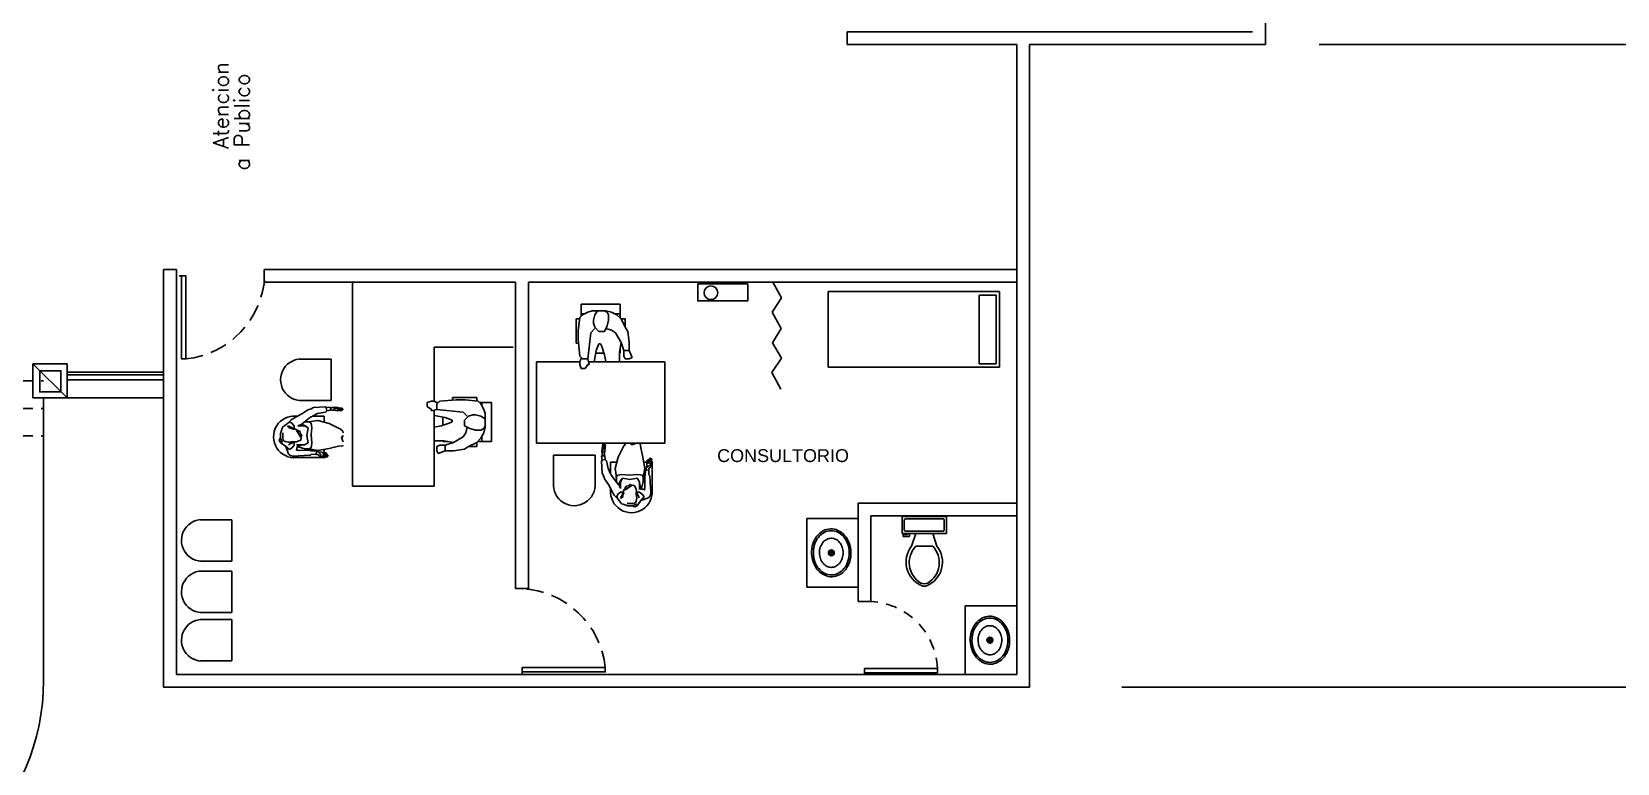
# Model space of a CAD drawing. Header units: millimetres. Extents: x -1615 to -538, y 177 to 397.
# Drawn here: x -1109.76 to -1091.27, y 320.56 to 329.1 of the extents above; entities that cross this region are included whole.
import ezdxf

# ---------------------------------------------------------------- set-up
doc = ezdxf.new("R2010")
doc.units = ezdxf.units.MM
for name, pattern in [('DASHED2', [9.525, 6.35, -3.175]), ('HIDDEN2', [0.1875, 0.125, -0.0625]), ('OCULTA2', [0.3, 0.2, -0.1])]:
    doc.linetypes.add(name, pattern=pattern)
for name, color, linetype in [('MUEB', 251, 'Continuous'), ('MUROS', 1, 'Continuous'), ('PROYECCIONES', 9, 'DASHED2'), ('TEX', 2, 'Continuous'), ('VENT', 4, 'Continuous'), ('VENTANAS', 4, 'Continuous')]:
    doc.layers.add(name, color=color, linetype=linetype)
doc.layers.add('nom-esp', color=7, linetype='Continuous', lineweight=20)
doc.styles.add('ROMANS', font='ROMANS.shx')
doc.styles.get("Standard").update_dxf_attribs({"font": 'stylu.ttf'})
doc.dimstyles.new('ISO-25', dxfattribs={"dimtxt": 0.5, "dimasz": 0.5, "dimexe": 0.5, "dimexo": 0.625, "dimtad": 0, "dimtih": 1, "dimtoh": 1, "dimtxsty": 'Standard', "dimblk": 'ARCHTICK', "dimcen": 2.5, "dimadec": 0, "dimazin": 0, "dimtfac": 1, "dimtmove": 0, "dimatfit": 3, "dimfxl": 0, "dimarcsym": 0})

# ---------------------------------------------------------------- blocks, each defined once
blk = doc.blocks.new('A$C31F15ED4')
at = {"layer": 'VENT'}
blk.add_line((0, 0.03), (0, 0), dxfattribs=at)
blk.add_lwpolyline([(0, 0.03), (0.97, 0.03), (0.97, 0.08), (0, 0.08)], close=True, dxfattribs=at)
at = {"layer": 'VENT', "linetype": 'OCULTA2'}
blk.add_arc((-0.051, -0.025), 1.026, 5.8587, 87.1721, dxfattribs=at)
blk = doc.blocks.new('Sink - Oval top')
for p, q in [((-1, 0), (1, 0)), ((0, 1), (0, -1))]:
    blk.add_line(p, q)
at = {"linetype": 'Continuous'}
for points in [[(-12.23, 0.39, 0.117634), (-11.46, -3.36, 0.104469), (-8.88, -6.8, 0.090016), (-5.08, -9.07, 0.08192), (-0.32, -10.02, 0.08192), (4.49, -9.38, 0.090016), (8.42, -7.36, 0.104469), (11.22, -4.09, 0.117634), (12.23, -0.39, 0.117634), (11.46, 3.36, 0.104469), (8.88, 6.8, 0.090016), (5.08, 9.07, 0.08192), (0.32, 10.02, 0.08192), (-4.49, 9.38, 0.090016), (-8.42, 7.36, 0.104469), (-11.22, 4.09, 0.117634)], [(-11.29, 0.16, 0.118622), (-10.52, -3.25, 0.104678), (-8.07, -6.36, 0.089562), (-4.54, -8.37, 0.081185), (-0.13, -9.15, 0.081185), (4.3, -8.49, 0.089562), (7.89, -6.58, 0.104678), (10.42, -3.55, 0.118622), (11.29, -0.16, 0.118622), (10.52, 3.25, 0.104678), (8.07, 6.36, 0.089562), (4.54, 8.37, 0.081185), (0.13, 9.15, 0.081185), (-4.3, 8.49, 0.089562), (-7.89, 6.58, 0.104678), (-10.42, 3.55, 0.118622)], [(-7.42, 0.08, 0.118283), (-6.91, -2.17, 0.104607), (-5.29, -4.21, 0.089718), (-2.97, -5.53, 0.081436), (-0.07, -6.04, 0.081436), (2.84, -5.59, 0.089718), (5.2, -4.33, 0.104607), (6.86, -2.32, 0.118283), (7.42, -0.08, 0.118283), (6.91, 2.17, 0.104607), (5.29, 4.21, 0.089718), (2.97, 5.53, 0.081436), (0.07, 6.04, 0.081436), (-2.84, 5.59, 0.089718), (-5.2, 4.33, 0.104607), (-6.86, 2.32, 0.118283)]]:
    blk.add_lwpolyline(points, format="xyb", close=True, dxfattribs=at)
for radius in [1.5, 1]:
    blk.add_circle((0, 0), radius)
blk = doc.blocks.new('Toilet - top')
for p, q in [((9.5, -6), (9.5, -2)), ((-10, -8.5), (-8, -8.5)), ((-10, -9.5), (-10, -8.5)), ((-7, -9.5), (-10, -9.5)), ((-8, -8.5), (-8, -8)), ((-7, -8), (-7, -9.5)), ((-4, -8), (-6, -14)), ((4, -14), (-4, -14)), ((4, -8), (6, -14))]:
    blk.add_line(p, q)
blk.add_lwpolyline([(10.5, -8), (10.5, 0), (-10.5, 0), (-10.5, -8)], close=True)
for points in [[(-9.5, -2), (-9.5, -6)], [(8.5, -1), (-8.5, -1)], [(-8.5, -7), (8.5, -7)]]:
    blk.add_lwpolyline(points)
for centre, radius, start, end in [((-8.62, -1.88), 0.884, 81.8699, 188.1301), ((-8.62, -6.12), 0.884, 171.8699, 278.1301), ((8.62, -1.88), 0.884, 351.8699, 98.1301), ((8.62, -6.12), 0.884, 261.8699, 8.1301), ((3.52, -21.58), 12.17, 141.46911, 247.97143), ((4.2, -21.82), 11.33, 136.36773, 238.94682), ((-3.52, -21.58), 12.17, 292.02843, 38.53071), ((-4.2, -21.82), 11.33, 301.05301, 43.63209), ((0, -27.88), 4, 245.73182, 294.26817), ((0, -29), 4, 254.86053, 285.13947)]:
    blk.add_arc(centre, radius, start, end)
blk = doc.blocks.new('A$C3FDD2C79')
at = {"layer": 'VENT'}
blk.add_line((0, 0.02), (0, 0), dxfattribs=at)
blk.add_lwpolyline([(0, 0.02), (0.85, 0.02), (0.85, 0.07), (0, 0.07)], close=True, dxfattribs=at)
at = {"layer": 'VENT', "linetype": 'HIDDEN2'}
blk.add_arc((0.035, 0.036), 0.815, 2.3785, 92.4407, dxfattribs=at)
blk = doc.blocks.new('_ArchTick')
at = {"color": 0, "linetype": 'ByBlock', "const_width": 0.15}
blk.add_lwpolyline([(-0.5, -0.5), (0.5, 0.5)], dxfattribs=at)
blk = doc.blocks.new('*D259')
at = {"color": 0, "lineweight": -2}
for p, q in [((-1094.745, 336.598), (-1088.75, 336.598)), ((-1089.25, 336.598), (-1089.25, 333.693)), ((-1089.25, 328.948), (-1089.25, 331.853)), ((-1094.745, 328.948), (-1088.75, 328.948))]:
    blk.add_line(p, q, dxfattribs=at)
at = {"layer": 'Defpoints', "color": 0}
for p in [(-1095.37, 336.598), (-1095.37, 328.948), (-1089.25, 328.948)]:
    blk.add_point(p, dxfattribs=at)
at = {"color": 0, "lineweight": -2, "xscale": 0.5, "yscale": 0.5, "zscale": 0.5}
for p, rotation in [((-1089.25, 336.598), 90), ((-1089.25, 328.948), 270)]:
    blk.add_blockref('_ArchTick', p, dxfattribs=dict(at, rotation=rotation))
at = {"color": 0, "insert": (-1089.25, 332.773), "char_height": 0.5, "attachment_point": 5}
blk.add_mtext('7,65', dxfattribs=at)
blk = doc.blocks.new('*D260')
at = {"color": 0, "lineweight": -2}
for p, q in [((-1094.745, 328.948), (-1088.75, 328.948)), ((-1089.25, 328.948), (-1089.25, 326.118)), ((-1089.25, 321.448), (-1089.25, 324.278)), ((-1097.046, 321.448), (-1088.75, 321.448))]:
    blk.add_line(p, q, dxfattribs=at)
at = {"layer": 'Defpoints', "color": 0}
for p in [(-1095.37, 328.948), (-1097.671, 321.448), (-1089.25, 321.448)]:
    blk.add_point(p, dxfattribs=at)
at = {"color": 0, "lineweight": -2, "xscale": 0.5, "yscale": 0.5, "zscale": 0.5}
for p, rotation in [((-1089.25, 328.948), 90), ((-1089.25, 321.448), 270)]:
    blk.add_blockref('_ArchTick', p, dxfattribs=dict(at, rotation=rotation))
at = {"color": 0, "insert": (-1089.25, 325.198), "char_height": 0.5, "attachment_point": 5}
blk.add_mtext('7,5', dxfattribs=at)

msp = doc.modelspace()

# ---------------------------------------------------------------- linework, layer by layer
at = {"layer": 'MUEB'}
for p, q in [((-1106.015, 323.795), (-1106.015, 326.174)), ((-1101.115, 326.174), (-1101.012, 325.994)), ((-1101.012, 325.994), (-1101.122, 325.826)), ((-1100.47, 326.065), (-1098.47, 326.065)), ((-1100.47, 325.185), (-1100.47, 326.065)), ((-1098.709, 325.222), (-1098.709, 326.022)), ((-1098.709, 326.022), (-1098.509, 326.022)), ((-1098.509, 325.222), (-1098.509, 326.022)), ((-1098.47, 325.185), (-1098.47, 326.065)), ((-1103.351, 325.918), (-1102.895, 325.918)), ((-1103.351, 325.778), (-1103.351, 325.918)), ((-1103.351, 325.804), (-1103.315, 325.804)), ((-1103.271, 325.826), (-1103.335, 325.794)), ((-1103.223, 325.842), (-1103.271, 325.826)), ((-1103.159, 325.842), (-1103.223, 325.842)), ((-1103.191, 325.794), (-1103.159, 325.842)), ((-1103.159, 325.842), (-1103.062, 325.842)), ((-1103.078, 325.842), (-1103.046, 325.826)), ((-1103.062, 325.842), (-1102.998, 325.826)), ((-1103.046, 325.826), (-1103.03, 325.794)), ((-1102.998, 325.826), (-1102.934, 325.794)), ((-1102.954, 325.804), (-1102.895, 325.804)), ((-1102.895, 325.918), (-1102.895, 325.755)), ((-1101.122, 325.826), (-1101.019, 325.633)), ((-1103.369, 325.747), (-1103.408, 325.747)), ((-1103.408, 325.462), (-1103.408, 325.747)), ((-1103.367, 325.762), (-1103.383, 325.61)), ((-1103.335, 325.794), (-1103.367, 325.762)), ((-1103.239, 325.585), (-1103.191, 325.633)), ((-1103.207, 325.73), (-1103.191, 325.794)), ((-1103.207, 325.698), (-1103.207, 325.73)), ((-1103.191, 325.65), (-1103.207, 325.698)), ((-1103.142, 325.601), (-1103.191, 325.65)), ((-1103.046, 325.666), (-1103.078, 325.601)), ((-1102.998, 325.617), (-1103.062, 325.633)), ((-1103.03, 325.73), (-1103.046, 325.666)), ((-1103.03, 325.794), (-1103.03, 325.73)), ((-1102.95, 325.585), (-1102.998, 325.617)), ((-1102.934, 325.794), (-1102.885, 325.746)), ((-1102.837, 325.747), (-1102.887, 325.747)), ((-1102.885, 325.746), (-1102.837, 325.65)), ((-1102.837, 325.747), (-1102.837, 325.65)), ((-1102.837, 325.65), (-1102.805, 325.601)), ((-1101.019, 325.633), (-1101.118, 325.469)), ((-1103.38, 325.462), (-1103.408, 325.462)), ((-1103.383, 325.61), (-1103.383, 325.505)), ((-1103.383, 325.505), (-1103.367, 325.312)), ((-1103.271, 325.28), (-1103.239, 325.585)), ((-1103.142, 325.457), (-1103.175, 325.377)), ((-1103.078, 325.601), (-1103.142, 325.601)), ((-1103.126, 325.457), (-1103.142, 325.457)), ((-1103.11, 325.425), (-1103.126, 325.457)), ((-1102.885, 325.473), (-1102.95, 325.585)), ((-1102.885, 325.473), (-1102.902, 325.36)), ((-1102.882, 325.462), (-1102.887, 325.462)), ((-1102.853, 325.377), (-1102.885, 325.473)), ((-1102.805, 325.601), (-1102.789, 325.473)), ((-1102.789, 325.473), (-1102.789, 325.377)), ((-1101.118, 325.469), (-1101.015, 325.288)), ((-1106.266, 325.277), (-1106.638, 325.277)), ((-1106.266, 324.794), (-1106.266, 325.277)), ((-1105.065, 324.788), (-1105.065, 325.416)), ((-1105.065, 325.416), (-1104.143, 325.416)), ((-1103.367, 325.247), (-1103.871, 325.247)), ((-1103.871, 325.247), (-1103.871, 324.297)), ((-1103.367, 325.312), (-1103.335, 325.28)), ((-1103.367, 325.248), (-1103.351, 325.28)), ((-1103.367, 325.216), (-1103.367, 325.248)), ((-1103.351, 325.28), (-1103.351, 325.296)), ((-1103.335, 325.28), (-1103.271, 325.28)), ((-1103.271, 325.28), (-1103.255, 325.216)), ((-1102.374, 325.247), (-1103.263, 325.247)), ((-1103.175, 325.377), (-1103.198, 325.247)), ((-1103.085, 325.347), (-1103.18, 325.347)), ((-1103.078, 325.328), (-1103.11, 325.425)), ((-1103.062, 325.248), (-1103.078, 325.328)), ((-1103.062, 325.247), (-1103.062, 325.248)), ((-1102.902, 325.36), (-1102.902, 325.248)), ((-1102.895, 325.347), (-1102.902, 325.347)), ((-1102.895, 325.41), (-1102.895, 325.347)), ((-1102.853, 325.312), (-1102.853, 325.377)), ((-1102.853, 325.377), (-1102.789, 325.377)), ((-1102.837, 325.28), (-1102.853, 325.312)), ((-1102.789, 325.28), (-1102.837, 325.28)), ((-1102.789, 325.377), (-1102.757, 325.296)), ((-1102.757, 325.296), (-1102.789, 325.28)), ((-1102.374, 324.297), (-1102.374, 325.247)), ((-1101.015, 325.288), (-1101.125, 325.121)), ((-1103.351, 325.168), (-1103.367, 325.216)), ((-1103.303, 325.168), (-1103.351, 325.168)), ((-1103.271, 325.216), (-1103.303, 325.168)), ((-1103.255, 325.216), (-1103.271, 325.216)), ((-1101.125, 325.121), (-1101.021, 324.927)), ((-1098.47, 325.185), (-1100.47, 325.185)), ((-1098.509, 325.222), (-1098.709, 325.222)), ((-1106.634, 324.794), (-1106.266, 324.794)), ((-1106.505, 324.695), (-1106.525, 324.689)), ((-1106.472, 324.711), (-1106.505, 324.695)), ((-1106.336, 324.719), (-1106.472, 324.711)), ((-1106.323, 324.712), (-1106.336, 324.719)), ((-1106.275, 324.717), (-1106.323, 324.712)), ((-1106.323, 324.712), (-1106.317, 324.675)), ((-1106.274, 324.709), (-1106.275, 324.717)), ((-1106.272, 324.68), (-1106.274, 324.709)), ((-1106.26, 324.709), (-1106.274, 324.709)), ((-1106.25, 324.712), (-1106.26, 324.709)), ((-1106.22, 324.712), (-1106.25, 324.712)), ((-1106.25, 324.712), (-1106.219, 324.712)), ((-1106.225, 324.702), (-1106.246, 324.683)), ((-1106.216, 324.716), (-1106.24, 324.712)), ((-1106.225, 324.702), (-1106.2, 324.702)), ((-1106.188, 324.712), (-1106.219, 324.712)), ((-1106.195, 324.712), (-1106.216, 324.716)), ((-1106.2, 324.702), (-1106.182, 324.703)), ((-1106.199, 324.702), (-1106.138, 324.695)), ((-1106.199, 324.702), (-1106.199, 324.702)), ((-1106.196, 324.693), (-1106.129, 324.686)), ((-1106.18, 324.709), (-1106.188, 324.712)), ((-1106.138, 324.705), (-1106.182, 324.71)), ((-1106.182, 324.703), (-1106.18, 324.709)), ((-1106.138, 324.7), (-1106.138, 324.705)), ((-1106.138, 324.695), (-1106.138, 324.7)), ((-1106.129, 324.696), (-1106.138, 324.698)), ((-1106.129, 324.692), (-1106.129, 324.696)), ((-1106.129, 324.686), (-1106.129, 324.692)), ((-1105.145, 324.772), (-1105.096, 324.788)), ((-1105.145, 324.723), (-1105.145, 324.772)), ((-1105.096, 324.691), (-1105.145, 324.723)), ((-1105.096, 324.788), (-1105.064, 324.788)), ((-1105.032, 324.691), (-1105.096, 324.675)), ((-1105.096, 324.675), (-1105.096, 324.691)), ((-1105.064, 324.788), (-1105.032, 324.772)), ((-1105, 324.788), (-1105.032, 324.756)), ((-1105.032, 324.772), (-1105.016, 324.772)), ((-1105.032, 324.756), (-1105.032, 324.691)), ((-1105.032, 324.691), (-1104.727, 324.659)), ((-1104.807, 324.804), (-1105, 324.788)), ((-1104.851, 324.8), (-1104.851, 324.829)), ((-1104.851, 324.829), (-1104.565, 324.829)), ((-1104.702, 324.804), (-1104.807, 324.804)), ((-1104.55, 324.788), (-1104.702, 324.804)), ((-1104.565, 324.789), (-1104.565, 324.829)), ((-1104.518, 324.756), (-1104.55, 324.788)), ((-1104.534, 324.772), (-1104.394, 324.772)), ((-1104.486, 324.691), (-1104.518, 324.756)), ((-1104.508, 324.772), (-1104.508, 324.736)), ((-1104.47, 324.643), (-1104.486, 324.691)), ((-1104.394, 324.772), (-1104.394, 324.315)), ((-1106.78, 324.522), (-1106.831, 324.485)), ((-1106.78, 324.522), (-1106.777, 324.527)), ((-1106.777, 324.527), (-1106.752, 324.54)), ((-1106.732, 324.57), (-1106.769, 324.531)), ((-1106.727, 324.534), (-1106.752, 324.54)), ((-1106.686, 324.597), (-1106.732, 324.57)), ((-1106.725, 324.531), (-1106.727, 324.534)), ((-1106.725, 324.531), (-1106.696, 324.497)), ((-1106.716, 324.612), (-1106.656, 324.612)), ((-1106.659, 324.61), (-1106.686, 324.597)), ((-1106.607, 324.637), (-1106.659, 324.61)), ((-1106.589, 324.498), (-1106.642, 324.509)), ((-1106.619, 324.512), (-1106.562, 324.558)), ((-1106.578, 324.504), (-1106.611, 324.519)), ((-1106.541, 324.682), (-1106.607, 324.637)), ((-1106.571, 324.544), (-1106.584, 324.54)), ((-1106.497, 324.548), (-1106.571, 324.544)), ((-1106.571, 324.544), (-1106.524, 324.544)), ((-1106.562, 324.558), (-1106.504, 324.602)), ((-1106.525, 324.689), (-1106.541, 324.682)), ((-1106.42, 324.561), (-1106.524, 324.544)), ((-1106.524, 324.544), (-1106.497, 324.531)), ((-1106.504, 324.602), (-1106.49, 324.605)), ((-1106.497, 324.531), (-1106.492, 324.477)), ((-1106.49, 324.605), (-1106.482, 324.613)), ((-1106.484, 324.612), (-1106.348, 324.612)), ((-1106.482, 324.613), (-1106.423, 324.642)), ((-1106.423, 324.642), (-1106.331, 324.659)), ((-1106.29, 324.525), (-1106.42, 324.561)), ((-1106.348, 324.612), (-1106.348, 324.541)), ((-1106.331, 324.659), (-1106.317, 324.675)), ((-1106.317, 324.675), (-1106.272, 324.68)), ((-1106.155, 324.46), (-1106.29, 324.525)), ((-1106.272, 324.685), (-1106.257, 324.682)), ((-1106.257, 324.682), (-1106.246, 324.683)), ((-1106.246, 324.683), (-1106.21, 324.679)), ((-1106.21, 324.679), (-1106.149, 324.672)), ((-1106.195, 324.686), (-1106.138, 324.68)), ((-1106.149, 324.672), (-1106.146, 324.675)), ((-1106.146, 324.675), (-1106.146, 324.68)), ((-1106.138, 324.686), (-1106.138, 324.688)), ((-1106.138, 324.68), (-1106.138, 324.686)), ((-1105.065, 323.795), (-1105.065, 324.683)), ((-1104.936, 324.595), (-1105.065, 324.618)), ((-1104.984, 324.498), (-1104.888, 324.531)), ((-1104.965, 324.505), (-1104.965, 324.6)), ((-1104.856, 324.563), (-1104.936, 324.595)), ((-1104.888, 324.531), (-1104.856, 324.547)), ((-1104.856, 324.547), (-1104.856, 324.563)), ((-1104.727, 324.659), (-1104.679, 324.611)), ((-1104.711, 324.563), (-1104.663, 324.611)), ((-1104.711, 324.498), (-1104.711, 324.563)), ((-1104.663, 324.611), (-1104.615, 324.627)), ((-1104.615, 324.627), (-1104.582, 324.627)), ((-1104.582, 324.627), (-1104.518, 324.611)), ((-1104.518, 324.611), (-1104.47, 324.579)), ((-1104.47, 324.579), (-1104.47, 324.643)), ((-1104.47, 324.579), (-1104.47, 324.483)), ((-1106.864, 324.348), (-1106.87, 324.327)), ((-1106.87, 324.327), (-1106.856, 324.303)), ((-1106.857, 324.357), (-1106.864, 324.348)), ((-1106.837, 324.467), (-1106.857, 324.411)), ((-1106.857, 324.411), (-1106.857, 324.36)), ((-1106.857, 324.36), (-1106.837, 324.304)), ((-1106.831, 324.485), (-1106.837, 324.467)), ((-1106.83, 324.418), (-1106.83, 324.353)), ((-1106.83, 324.353), (-1106.823, 324.323)), ((-1106.823, 324.323), (-1106.802, 324.316)), ((-1106.775, 324.485), (-1106.763, 324.497)), ((-1106.742, 324.487), (-1106.763, 324.497)), ((-1106.762, 324.474), (-1106.739, 324.471)), ((-1106.72, 324.474), (-1106.742, 324.487)), ((-1106.739, 324.471), (-1106.726, 324.467)), ((-1106.705, 324.46), (-1106.726, 324.467)), ((-1106.702, 324.467), (-1106.72, 324.474)), ((-1106.705, 324.46), (-1106.696, 324.461)), ((-1106.696, 324.461), (-1106.702, 324.467)), ((-1106.696, 324.465), (-1106.696, 324.497)), ((-1106.696, 324.461), (-1106.686, 324.461)), ((-1106.672, 324.457), (-1106.686, 324.461)), ((-1106.661, 324.45), (-1106.672, 324.457)), ((-1106.636, 324.39), (-1106.669, 324.444)), ((-1106.659, 324.437), (-1106.661, 324.45)), ((-1106.652, 324.444), (-1106.66, 324.445)), ((-1106.642, 324.4), (-1106.659, 324.437)), ((-1106.655, 324.319), (-1106.619, 324.333)), ((-1106.653, 324.498), (-1106.615, 324.498)), ((-1106.638, 324.438), (-1106.652, 324.444)), ((-1106.616, 324.36), (-1106.642, 324.4)), ((-1106.636, 324.39), (-1106.642, 324.4)), ((-1106.628, 324.431), (-1106.638, 324.438)), ((-1106.636, 324.39), (-1106.616, 324.36)), ((-1106.628, 324.431), (-1106.622, 324.4)), ((-1106.608, 324.39), (-1106.622, 324.4)), ((-1106.622, 324.374), (-1106.608, 324.381)), ((-1106.622, 324.37), (-1106.622, 324.374)), ((-1106.622, 324.37), (-1106.622, 324.374)), ((-1106.622, 324.37), (-1106.622, 324.37)), ((-1106.619, 324.333), (-1106.616, 324.36)), ((-1106.615, 324.498), (-1106.589, 324.498)), ((-1106.608, 324.381), (-1106.608, 324.39)), ((-1106.589, 324.498), (-1106.578, 324.498)), ((-1106.552, 324.492), (-1106.578, 324.504)), ((-1106.535, 324.474), (-1106.578, 324.498)), ((-1106.547, 324.48), (-1106.552, 324.492)), ((-1106.535, 324.474), (-1106.548, 324.387)), ((-1106.535, 324.301), (-1106.548, 324.387)), ((-1106.497, 324.398), (-1106.492, 324.477)), ((-1106.497, 324.398), (-1106.492, 324.296)), ((-1106.131, 324.435), (-1106.155, 324.46)), ((-1106.143, 324.363), (-1106.125, 324.385)), ((-1106.125, 324.312), (-1106.143, 324.363)), ((-1106.125, 324.366), (-1106.135, 324.372)), ((-1106.125, 324.419), (-1106.131, 324.435)), ((-1105.065, 324.482), (-1105.064, 324.483)), ((-1105.064, 324.483), (-1104.984, 324.498)), ((-1104.952, 324.322), (-1105.064, 324.322)), ((-1104.965, 324.315), (-1104.965, 324.322)), ((-1104.84, 324.306), (-1104.952, 324.322)), ((-1104.84, 324.306), (-1104.727, 324.37)), ((-1104.727, 324.37), (-1104.695, 324.418)), ((-1104.647, 324.466), (-1104.711, 324.498)), ((-1104.695, 324.418), (-1104.679, 324.483)), ((-1104.582, 324.45), (-1104.647, 324.466)), ((-1104.518, 324.45), (-1104.582, 324.45)), ((-1104.518, 324.354), (-1104.566, 324.306)), ((-1104.486, 324.466), (-1104.518, 324.45)), ((-1104.486, 324.418), (-1104.518, 324.354)), ((-1104.508, 324.374), (-1104.508, 324.315)), ((-1104.47, 324.498), (-1104.486, 324.466)), ((-1104.47, 324.483), (-1104.486, 324.418)), ((-1106.856, 324.303), (-1106.831, 324.286)), ((-1106.831, 324.286), (-1106.78, 324.249)), ((-1106.802, 324.316), (-1106.762, 324.307)), ((-1106.795, 324.262), (-1106.795, 324.259)), ((-1106.795, 324.259), (-1106.763, 324.17)), ((-1106.78, 324.249), (-1106.777, 324.244)), ((-1106.777, 324.244), (-1106.753, 324.223)), ((-1106.763, 324.279), (-1106.742, 324.289)), ((-1106.763, 324.17), (-1106.741, 324.152)), ((-1106.762, 324.307), (-1106.739, 324.309)), ((-1106.753, 324.223), (-1106.727, 324.237)), ((-1106.742, 324.289), (-1106.705, 324.304)), ((-1106.741, 324.152), (-1106.711, 324.145)), ((-1106.739, 324.309), (-1106.726, 324.314)), ((-1106.727, 324.237), (-1106.725, 324.24)), ((-1106.726, 324.314), (-1106.705, 324.314)), ((-1106.725, 324.24), (-1106.696, 324.274)), ((-1106.72, 324.304), (-1106.702, 324.307)), ((-1106.711, 324.145), (-1106.683, 324.144)), ((-1106.705, 324.314), (-1106.696, 324.311)), ((-1106.702, 324.307), (-1106.698, 324.307)), ((-1106.698, 324.307), (-1106.686, 324.311)), ((-1106.696, 324.311), (-1106.686, 324.311)), ((-1106.696, 324.274), (-1106.696, 324.307)), ((-1106.686, 324.311), (-1106.666, 324.314)), ((-1106.683, 324.144), (-1106.645, 324.149)), ((-1106.672, 324.21), (-1106.666, 324.222)), ((-1106.646, 324.212), (-1106.668, 324.219)), ((-1106.666, 324.314), (-1106.655, 324.319)), ((-1106.666, 324.222), (-1106.664, 324.233)), ((-1106.655, 324.27), (-1106.665, 324.283)), ((-1106.662, 324.254), (-1106.664, 324.233)), ((-1106.662, 324.254), (-1106.655, 324.27)), ((-1106.66, 324.259), (-1106.639, 324.249)), ((-1106.659, 324.276), (-1106.615, 324.276)), ((-1106.589, 324.276), (-1106.658, 324.262)), ((-1106.519, 324.215), (-1106.646, 324.212)), ((-1106.645, 324.149), (-1106.505, 324.156)), ((-1106.639, 324.249), (-1106.571, 324.23)), ((-1106.615, 324.276), (-1106.589, 324.276)), ((-1106.589, 324.276), (-1106.578, 324.276)), ((-1106.578, 324.276), (-1106.535, 324.301)), ((-1106.571, 324.23), (-1106.524, 324.23)), ((-1106.571, 324.23), (-1106.497, 324.226)), ((-1106.524, 324.23), (-1106.497, 324.242)), ((-1106.524, 324.23), (-1106.42, 324.212)), ((-1106.498, 324.207), (-1106.519, 324.215)), ((-1106.518, 324.155), (-1106.505, 324.156)), ((-1106.505, 324.156), (-1106.494, 324.168)), ((-1106.498, 324.207), (-1106.438, 324.206)), ((-1106.492, 324.296), (-1106.497, 324.242)), ((-1106.494, 324.168), (-1106.441, 324.166)), ((-1106.441, 324.166), (-1106.438, 324.206)), ((-1106.441, 324.169), (-1106.418, 324.16)), ((-1106.415, 324.196), (-1106.438, 324.199)), ((-1106.42, 324.212), (-1106.29, 324.236)), ((-1106.418, 324.16), (-1106.403, 324.145)), ((-1106.41, 324.195), (-1106.415, 324.196)), ((-1106.38, 324.149), (-1106.41, 324.195)), ((-1106.378, 324.192), (-1106.41, 324.195)), ((-1106.403, 324.145), (-1106.373, 324.135)), ((-1106.324, 324.185), (-1106.378, 324.192)), ((-1106.354, 324.139), (-1106.374, 324.146)), ((-1106.311, 324.168), (-1106.366, 324.177)), ((-1106.301, 324.153), (-1106.364, 324.166)), ((-1106.307, 324.142), (-1106.364, 324.153)), ((-1106.336, 324.13), (-1106.354, 324.139)), ((-1106.353, 324.139), (-1106.31, 324.132)), ((-1106.349, 324.175), (-1106.324, 324.175)), ((-1106.348, 324.225), (-1106.348, 324.188)), ((-1106.348, 324.175), (-1106.348, 324.174)), ((-1106.348, 324.138), (-1106.348, 324.136)), ((-1106.336, 324.148), (-1106.306, 324.145)), ((-1106.333, 324.16), (-1106.314, 324.158)), ((-1106.32, 324.177), (-1106.324, 324.185)), ((-1106.324, 324.175), (-1106.32, 324.177)), ((-1106.314, 324.158), (-1106.311, 324.162)), ((-1106.311, 324.162), (-1106.311, 324.168)), ((-1106.31, 324.132), (-1106.307, 324.136)), ((-1106.307, 324.136), (-1106.307, 324.142)), ((-1106.306, 324.145), (-1106.301, 324.148)), ((-1106.301, 324.148), (-1106.301, 324.153)), ((-1106.29, 324.236), (-1106.18, 324.262)), ((-1106.18, 324.262), (-1106.129, 324.266)), ((-1106.129, 324.266), (-1106.125, 324.274)), ((-1106.125, 324.274), (-1106.125, 324.274)), ((-1105.032, 324.258), (-1105, 324.274)), ((-1105.032, 324.209), (-1105.032, 324.258)), ((-1105.016, 324.177), (-1105.032, 324.209)), ((-1104.936, 324.209), (-1105.016, 324.177)), ((-1105, 324.274), (-1104.936, 324.274)), ((-1104.903, 324.315), (-1104.965, 324.315)), ((-1104.936, 324.274), (-1104.84, 324.306)), ((-1104.936, 324.274), (-1104.936, 324.209)), ((-1104.84, 324.209), (-1104.936, 324.209)), ((-1104.851, 324.302), (-1104.851, 324.307)), ((-1104.711, 324.225), (-1104.84, 324.209)), ((-1104.663, 324.258), (-1104.711, 324.225)), ((-1104.566, 324.306), (-1104.663, 324.258)), ((-1104.565, 324.258), (-1104.662, 324.258)), ((-1104.565, 324.258), (-1104.565, 324.307)), ((-1104.394, 324.315), (-1104.557, 324.315)), ((-1102.374, 324.297), (-1103.871, 324.297)), ((-1103.672, 324.156), (-1103.672, 323.784)), ((-1103.188, 324.156), (-1103.672, 324.156)), ((-1103.188, 323.788), (-1103.188, 324.156)), ((-1103.103, 324.148), (-1103.111, 324.147)), ((-1103.111, 324.147), (-1103.106, 324.099)), ((-1103.106, 324.227), (-1103.11, 324.206)), ((-1103.11, 324.206), (-1103.106, 324.182)), ((-1103.103, 324.242), (-1103.106, 324.234)), ((-1103.106, 324.234), (-1103.106, 324.203)), ((-1103.106, 324.172), (-1103.106, 324.203)), ((-1103.106, 324.202), (-1103.106, 324.172)), ((-1103.106, 324.172), (-1103.103, 324.162)), ((-1103.099, 324.284), (-1103.105, 324.24)), ((-1103.098, 324.24), (-1103.103, 324.242)), ((-1103.103, 324.162), (-1103.103, 324.148)), ((-1103.074, 324.15), (-1103.103, 324.148)), ((-1103.095, 324.284), (-1103.099, 324.284)), ((-1103.096, 324.222), (-1103.098, 324.24)), ((-1103.096, 324.223), (-1103.089, 324.284)), ((-1103.096, 324.223), (-1103.096, 324.223)), ((-1103.096, 324.197), (-1103.096, 324.222)), ((-1103.096, 324.197), (-1103.078, 324.176)), ((-1103.089, 324.284), (-1103.095, 324.284)), ((-1103.09, 324.293), (-1103.092, 324.284)), ((-1103.086, 324.293), (-1103.09, 324.293)), ((-1103.088, 324.226), (-1103.08, 324.293)), ((-1103.08, 324.293), (-1103.086, 324.293)), ((-1103.08, 324.284), (-1103.082, 324.284)), ((-1103.075, 324.284), (-1103.08, 324.284)), ((-1103.08, 324.227), (-1103.075, 324.284)), ((-1103.079, 324.149), (-1103.076, 324.165)), ((-1103.078, 324.176), (-1103.073, 324.212)), ((-1103.076, 324.165), (-1103.078, 324.176)), ((-1103.069, 324.276), (-1103.075, 324.276)), ((-1103.069, 324.105), (-1103.074, 324.15)), ((-1103.073, 324.212), (-1103.066, 324.273)), ((-1103.066, 324.273), (-1103.069, 324.276)), ((-1102.854, 324.267), (-1102.919, 324.132)), ((-1102.83, 324.291), (-1102.854, 324.267)), ((-1102.813, 324.297), (-1102.83, 324.291)), ((-1102.757, 324.279), (-1102.78, 324.297)), ((-1102.76, 324.297), (-1102.767, 324.287)), ((-1102.707, 324.297), (-1102.757, 324.279)), ((-1102.66, 324.293), (-1102.669, 324.297)), ((-1102.669, 324.297), (-1102.669, 324.297)), ((-1102.656, 324.242), (-1102.66, 324.293)), ((-1102.63, 324.132), (-1102.656, 324.242)), ((-1106.354, 324.128), (-1106.72, 324.128)), ((-1106.373, 324.135), (-1106.344, 324.125)), ((-1106.344, 324.125), (-1106.339, 324.126)), ((-1106.339, 324.126), (-1106.336, 324.13)), ((-1103.106, 324.099), (-1103.113, 324.086)), ((-1103.113, 324.086), (-1103.106, 323.95)), ((-1103.106, 324.099), (-1103.069, 324.105)), ((-1103.106, 323.95), (-1103.089, 323.917)), ((-1103.053, 324.091), (-1103.069, 324.105)), ((-1103.036, 323.999), (-1103.053, 324.091)), ((-1103.008, 323.94), (-1103.036, 323.999)), ((-1103.006, 324.074), (-1102.935, 324.074)), ((-1103.006, 323.938), (-1103.006, 324.074)), ((-1102.919, 324.132), (-1102.955, 324.002)), ((-1102.955, 324.002), (-1102.938, 323.898)), ((-1102.606, 324.002), (-1102.63, 324.132)), ((-1102.625, 323.898), (-1102.606, 324.002)), ((-1102.619, 324.074), (-1102.582, 324.074)), ((-1102.602, 323.924), (-1102.6, 323.984)), ((-1102.56, 323.981), (-1102.6, 323.984)), ((-1102.59, 324.006), (-1102.593, 323.984)), ((-1102.589, 324.012), (-1102.59, 324.006)), ((-1102.586, 324.044), (-1102.589, 324.012)), ((-1102.543, 324.042), (-1102.589, 324.012)), ((-1102.579, 324.098), (-1102.586, 324.044)), ((-1102.572, 324.102), (-1102.579, 324.098)), ((-1102.562, 324.11), (-1102.572, 324.056)), ((-1102.569, 324.098), (-1102.572, 324.102)), ((-1102.569, 324.073), (-1102.569, 324.098)), ((-1102.569, 324.074), (-1102.569, 324.074)), ((-1102.563, 323.981), (-1102.555, 324.004)), ((-1102.556, 324.11), (-1102.562, 324.11)), ((-1102.562, 323.928), (-1102.56, 323.981)), ((-1102.548, 324.12), (-1102.56, 324.058)), ((-1102.552, 324.108), (-1102.556, 324.11)), ((-1102.555, 324.089), (-1102.552, 324.108)), ((-1102.555, 324.004), (-1102.539, 324.019)), ((-1102.542, 324.12), (-1102.548, 324.12)), ((-1102.536, 324.115), (-1102.548, 324.058)), ((-1102.539, 324.116), (-1102.542, 324.12)), ((-1102.542, 324.086), (-1102.539, 324.116)), ((-1102.533, 324.068), (-1102.54, 324.048)), ((-1102.539, 324.019), (-1102.529, 324.049)), ((-1102.531, 324.115), (-1102.536, 324.115)), ((-1102.533, 324.069), (-1102.526, 324.112)), ((-1102.525, 324.086), (-1102.533, 324.068)), ((-1102.533, 324.074), (-1102.53, 324.074)), ((-1102.526, 324.112), (-1102.531, 324.115)), ((-1102.529, 324.049), (-1102.519, 324.078)), ((-1102.521, 324.083), (-1102.525, 324.086)), ((-1102.523, 324.068), (-1102.523, 323.702)), ((-1102.519, 324.078), (-1102.521, 324.083)), ((-1106.015, 323.795), (-1105.065, 323.795)), ((-1103.089, 323.917), (-1103.083, 323.897)), ((-1103.083, 323.897), (-1103.076, 323.881)), ((-1103.076, 323.881), (-1103.031, 323.815)), ((-1103.031, 323.815), (-1103.005, 323.763)), ((-1102.999, 323.932), (-1103.008, 323.94)), ((-1103.006, 323.706), (-1103.006, 323.766)), ((-1102.996, 323.918), (-1102.999, 323.932)), ((-1102.952, 323.86), (-1102.996, 323.918)), ((-1102.907, 323.803), (-1102.952, 323.86)), ((-1102.942, 323.925), (-1102.938, 323.851)), ((-1102.938, 323.898), (-1102.925, 323.925)), ((-1102.938, 323.851), (-1102.938, 323.898)), ((-1102.938, 323.851), (-1102.934, 323.838)), ((-1102.925, 323.925), (-1102.871, 323.93)), ((-1102.898, 323.844), (-1102.913, 323.811)), ((-1102.892, 323.833), (-1102.904, 323.78)), ((-1102.887, 323.87), (-1102.898, 323.844)), ((-1102.868, 323.887), (-1102.892, 323.844)), ((-1102.892, 323.833), (-1102.892, 323.844)), ((-1102.892, 323.807), (-1102.892, 323.833)), ((-1102.892, 323.769), (-1102.892, 323.807)), ((-1102.874, 323.875), (-1102.887, 323.87)), ((-1102.793, 323.925), (-1102.871, 323.93)), ((-1102.868, 323.887), (-1102.781, 323.874)), ((-1102.838, 323.77), (-1102.839, 323.762)), ((-1102.784, 323.786), (-1102.838, 323.753)), ((-1102.833, 323.784), (-1102.838, 323.77)), ((-1102.825, 323.794), (-1102.833, 323.784)), ((-1102.794, 323.78), (-1102.831, 323.763)), ((-1102.825, 323.794), (-1102.794, 323.8)), ((-1102.784, 323.814), (-1102.794, 323.8)), ((-1102.754, 323.806), (-1102.794, 323.78)), ((-1102.784, 323.786), (-1102.794, 323.78)), ((-1102.793, 323.925), (-1102.69, 323.93)), ((-1102.776, 323.814), (-1102.784, 323.814)), ((-1102.784, 323.786), (-1102.754, 323.806)), ((-1102.696, 323.887), (-1102.781, 323.874)), ((-1102.768, 323.8), (-1102.776, 323.814)), ((-1102.764, 323.8), (-1102.768, 323.8)), ((-1102.764, 323.8), (-1102.768, 323.8)), ((-1102.764, 323.8), (-1102.764, 323.8)), ((-1102.727, 323.803), (-1102.754, 323.806)), ((-1102.713, 323.767), (-1102.727, 323.803)), ((-1102.709, 323.756), (-1102.713, 323.767)), ((-1102.67, 323.844), (-1102.696, 323.887)), ((-1102.69, 323.93), (-1102.636, 323.925)), ((-1102.664, 323.767), (-1102.677, 323.757)), ((-1102.67, 323.833), (-1102.67, 323.844)), ((-1102.67, 323.807), (-1102.67, 323.833)), ((-1102.67, 323.833), (-1102.656, 323.764)), ((-1102.67, 323.763), (-1102.67, 323.807)), ((-1102.649, 323.76), (-1102.664, 323.767)), ((-1102.654, 323.762), (-1102.643, 323.783)), ((-1102.643, 323.783), (-1102.625, 323.851)), ((-1102.625, 323.898), (-1102.636, 323.925)), ((-1102.625, 323.851), (-1102.62, 323.925)), ((-1102.625, 323.851), (-1102.625, 323.898)), ((-1102.606, 323.776), (-1102.613, 323.754)), ((-1102.602, 323.924), (-1102.609, 323.902)), ((-1102.609, 323.902), (-1102.606, 323.776)), ((-1102.55, 323.917), (-1102.562, 323.928)), ((-1102.543, 323.777), (-1102.55, 323.917)), ((-1102.549, 323.904), (-1102.55, 323.917)), ((-1102.538, 323.739), (-1102.543, 323.777)), ((-1103.005, 323.763), (-1102.991, 323.736)), ((-1102.991, 323.736), (-1102.964, 323.69)), ((-1102.964, 323.69), (-1102.925, 323.652)), ((-1102.928, 323.694), (-1102.934, 323.67)), ((-1102.921, 323.645), (-1102.934, 323.67)), ((-1102.925, 323.697), (-1102.928, 323.694)), ((-1102.925, 323.697), (-1102.891, 323.726)), ((-1102.917, 323.642), (-1102.921, 323.645)), ((-1102.917, 323.642), (-1102.88, 323.59)), ((-1102.86, 323.726), (-1102.891, 323.726)), ((-1102.881, 323.68), (-1102.891, 323.659)), ((-1102.88, 323.647), (-1102.891, 323.659)), ((-1102.868, 323.702), (-1102.881, 323.68)), ((-1102.88, 323.59), (-1102.861, 323.585)), ((-1102.861, 323.72), (-1102.868, 323.702)), ((-1102.868, 323.66), (-1102.865, 323.683)), ((-1102.865, 323.683), (-1102.861, 323.696)), ((-1102.855, 323.726), (-1102.861, 323.72)), ((-1102.854, 323.717), (-1102.861, 323.696)), ((-1102.861, 323.585), (-1102.805, 323.565)), ((-1102.851, 323.75), (-1102.855, 323.736)), ((-1102.855, 323.726), (-1102.855, 323.736)), ((-1102.854, 323.717), (-1102.855, 323.726)), ((-1102.844, 323.761), (-1102.851, 323.75)), ((-1102.831, 323.763), (-1102.844, 323.761)), ((-1102.813, 323.592), (-1102.747, 323.592)), ((-1102.754, 323.565), (-1102.699, 323.585)), ((-1102.747, 323.592), (-1102.717, 323.599)), ((-1102.717, 323.599), (-1102.71, 323.62)), ((-1102.71, 323.62), (-1102.701, 323.66)), ((-1102.706, 323.736), (-1102.709, 323.756)), ((-1102.709, 323.717), (-1102.706, 323.726)), ((-1102.709, 323.696), (-1102.709, 323.717)), ((-1102.703, 323.683), (-1102.709, 323.696)), ((-1102.706, 323.726), (-1102.706, 323.736)), ((-1102.701, 323.724), (-1102.706, 323.736)), ((-1102.701, 323.66), (-1102.703, 323.683)), ((-1102.669, 323.726), (-1102.701, 323.726)), ((-1102.701, 323.72), (-1102.701, 323.724)), ((-1102.699, 323.702), (-1102.701, 323.72)), ((-1102.683, 323.68), (-1102.699, 323.717)), ((-1102.697, 323.566), (-1102.68, 323.59)), ((-1102.673, 323.659), (-1102.683, 323.68)), ((-1102.68, 323.59), (-1102.643, 323.642)), ((-1102.635, 323.697), (-1102.669, 323.726)), ((-1102.657, 323.627), (-1102.654, 323.627)), ((-1102.654, 323.627), (-1102.564, 323.659)), ((-1102.649, 323.76), (-1102.627, 323.758)), ((-1102.643, 323.642), (-1102.639, 323.645)), ((-1102.639, 323.645), (-1102.617, 323.669)), ((-1102.632, 323.694), (-1102.635, 323.697)), ((-1102.617, 323.669), (-1102.632, 323.694)), ((-1102.616, 323.756), (-1102.627, 323.758)), ((-1102.605, 323.75), (-1102.616, 323.756)), ((-1102.564, 323.659), (-1102.546, 323.681)), ((-1102.546, 323.681), (-1102.539, 323.711)), ((-1102.539, 323.711), (-1102.538, 323.739)), ((-1107.422, 323.403), (-1107.793, 323.403)), ((-1107.422, 322.92), (-1107.422, 323.403)), ((-1102.805, 323.565), (-1102.754, 323.565)), ((-1102.751, 323.565), (-1102.743, 323.558)), ((-1102.743, 323.558), (-1102.721, 323.552)), ((-1102.721, 323.552), (-1102.697, 323.566)), ((-1100.72, 323.418), (-1100.72, 322.618)), ((-1100.12, 323.418), (-1100.72, 323.418)), ((-1107.79, 322.92), (-1107.422, 322.92)), ((-1107.422, 322.804), (-1107.793, 322.804)), ((-1107.422, 322.32), (-1107.422, 322.804)), ((-1100.72, 322.618), (-1100.12, 322.618)), ((-1107.79, 322.32), (-1107.422, 322.32)), ((-1098.87, 322.398), (-1098.87, 321.598)), ((-1098.27, 322.398), (-1098.87, 322.398)), ((-1107.422, 322.239), (-1107.793, 322.239)), ((-1107.422, 321.755), (-1107.422, 322.239)), ((-1107.79, 321.755), (-1107.422, 321.755))]:
    msp.add_line(p, q, dxfattribs=at)
msp.add_lwpolyline([(-1101.408, 326.155), (-1101.991, 326.155), (-1101.991, 325.957), (-1101.408, 325.957)], close=True, dxfattribs=at)
msp.add_circle((-1101.837, 326.051), 0.0797, dxfattribs=at)
for centre, radius, start, end in [((-1106.612, 325.036), 0.243, 83.9123, 275.1907), ((-1103.126, 327.004), 1.622, 278.1379, 278.1736), ((-1106.694, 324.37), 0.243, 84.8093, 276.0877), ((-1103.308, 324.546), 1.622, 188.1379, 188.1736), ((-1103.43, 323.81), 0.243, 173.9123, 5.1907), ((-1102.764, 323.728), 0.243, 174.8093, 6.0877), ((-1107.768, 323.162), 0.243, 83.9123, 275.1907), ((-1107.768, 322.562), 0.243, 83.9123, 275.1907), ((-1107.768, 321.997), 0.243, 83.9123, 275.1907)]:
    msp.add_arc(centre, radius, start, end, dxfattribs=at)
at = {"layer": 'MUROS'}
for p, q in [((-1095.37, 336.598), (-1095.37, 328.948)), ((-1100.246, 329.098), (-1095.52, 329.098)), ((-1100.246, 328.948), (-1100.246, 329.098)), ((-1098.27, 328.948), (-1100.246, 328.948)), ((-1098.27, 328.948), (-1098.27, 321.598)), ((-1098.12, 328.948), (-1098.12, 321.448)), ((-1095.37, 328.948), (-1098.12, 328.948)), ((-1108.22, 324.348), (-1108.22, 326.324)), ((-1108.22, 326.324), (-1108.07, 326.324)), ((-1108.07, 326.324), (-1108.07, 321.598)), ((-1107.046, 326.174), (-1107.046, 326.324)), ((-1107.046, 326.324), (-1098.27, 326.324)), ((-1104.114, 326.174), (-1107.046, 326.174)), ((-1104.114, 326.174), (-1104.114, 322.599)), ((-1098.27, 326.174), (-1103.964, 326.174)), ((-1103.964, 326.174), (-1103.964, 322.599)), ((-1109.745, 325.224), (-1109.745, 324.824)), ((-1109.745, 325.224), (-1109.345, 325.224)), ((-1109.745, 325.222), (-1109.345, 324.824)), ((-1109.345, 325.224), (-1109.345, 324.824)), ((-1108.22, 325.098), (-1108.22, 321.448)), ((-1108.07, 325.098), (-1108.07, 321.598)), ((-1109.745, 324.824), (-1109.345, 324.824)), ((-1109.62, 324.824), (-1109.62, 321.523)), ((-1108.22, 321.448), (-1108.22, 324.198)), ((-1098.27, 323.598), (-1100.12, 323.598)), ((-1100.12, 323.598), (-1100.12, 322.448)), ((-1099.97, 323.448), (-1099.97, 322.448)), ((-1098.27, 323.448), (-1099.97, 323.448)), ((-1098.27, 321.598), (-1098.27, 323.448)), ((-1098.27, 322.324), (-1098.27, 323.448)), ((-1098.27, 321.598), (-1098.27, 323.448)), ((-1098.27, 322.324), (-1098.27, 323.448)), ((-1103.964, 322.599), (-1104.114, 322.599)), ((-1099.97, 322.448), (-1100.12, 322.448)), ((-1108.07, 321.598), (-1098.27, 321.598)), ((-1100.42, 321.598), (-1108.07, 321.598)), ((-1108.039, 321.598), (-1098.27, 321.598)), ((-1108.22, 321.448), (-1098.12, 321.448)), ((-1100.57, 321.448), (-1108.22, 321.448)), ((-1098.12, 321.448), (-1100.576, 321.448))]:
    msp.add_line(p, q, dxfattribs=at)
msp.add_lwpolyline([(-1109.663, 325.141), (-1109.663, 324.895), (-1109.416, 324.895), (-1109.416, 325.141)], close=True, dxfattribs=at)
at = {"layer": 'PROYECCIONES', "ltscale": 0.03}
for p, q in [((-1111.97, 325.023), (-1109.62, 325.023)), ((-1111.97, 324.703), (-1109.62, 324.703)), ((-1111.97, 324.383), (-1109.62, 324.383))]:
    msp.add_line(p, q, dxfattribs=at)
at = {"layer": 'VENTANAS'}
for p, q in [((-1109.345, 325.124), (-1108.22, 325.124)), ((-1109.345, 325.094), (-1108.22, 325.094)), ((-1109.345, 325.034), (-1108.22, 325.034)), ((-1109.345, 324.824), (-1108.22, 324.824))]:
    msp.add_line(p, q, dxfattribs=at)
msp.add_arc((-1112.195, 321.523), 2.575, 180, 0, dxfattribs=at)

# ---------------------------------------------------------------- block references
at = {"rotation": 270}
msp.add_blockref('A$C31F15ED4', (-1108.039, 326.249), dxfattribs=at)
for name, p in [('A$C31F15ED4', (-1104.039, 321.598)), ('A$C3FDD2C79', (-1100.045, 321.598))]:
    msp.add_blockref(name, p)
at = {"layer": 'MUEB', "xscale": 0.02459040943131185, "yscale": 0.02459040943108448, "zscale": 0.02459040943121208}
msp.add_blockref('Toilet - top', (-1099.349, 323.44), dxfattribs=at)
at = {"layer": 'MUEB', "xscale": -0.02288834281034724, "yscale": 0.02288834281034724, "zscale": 0.02288834281040316, "rotation": 270}
for p in [(-1100.433, 323.017), (-1098.583, 321.997)]:
    msp.add_blockref('Sink - Oval top', p, dxfattribs=at)

# ---------------------------------------------------------------- texts
at = {"layer": 'nom-esp', "insert": (-1101.764, 324.074), "char_height": 0.15, "width": 1.9967, "attachment_point": 7}
msp.add_mtext('{\\fArial|b0|i0|c0|p34;CONSULTORIO }', dxfattribs=at)
at = {"layer": 'TEX', "style": 'ROMANS'}
for s, p in [('Atencion ', (-1107.461, 327.731)), (' a Publico', (-1107.217, 327.354))]:
    msp.add_text(s, height=0.18, rotation=90, dxfattribs=at).set_placement(p)

# ---------------------------------------------------------------- dimensions: what is measured, and where the dimension line sits
dim = msp.add_aligned_dim(p1=(-1095.37, 336.598), p2=(-1095.37, 328.948), distance=6.12, dimstyle='ISO-25')
dim.commit()
dim.dimension.update_dxf_attribs({"geometry": '*D259', "text_midpoint": (-1089.25, 332.773)})
dim = msp.add_linear_dim(base=(-1089.25, 321.448), p1=(-1095.37, 328.948), p2=(-1097.671, 321.448), angle=90, dimstyle='ISO-25', override={"dimtmove": 1})
dim.commit()
dim.dimension.update_dxf_attribs({"geometry": '*D260', "text_midpoint": (-1089.25, 325.198)})

doc.saveas('drawing.dxf')
